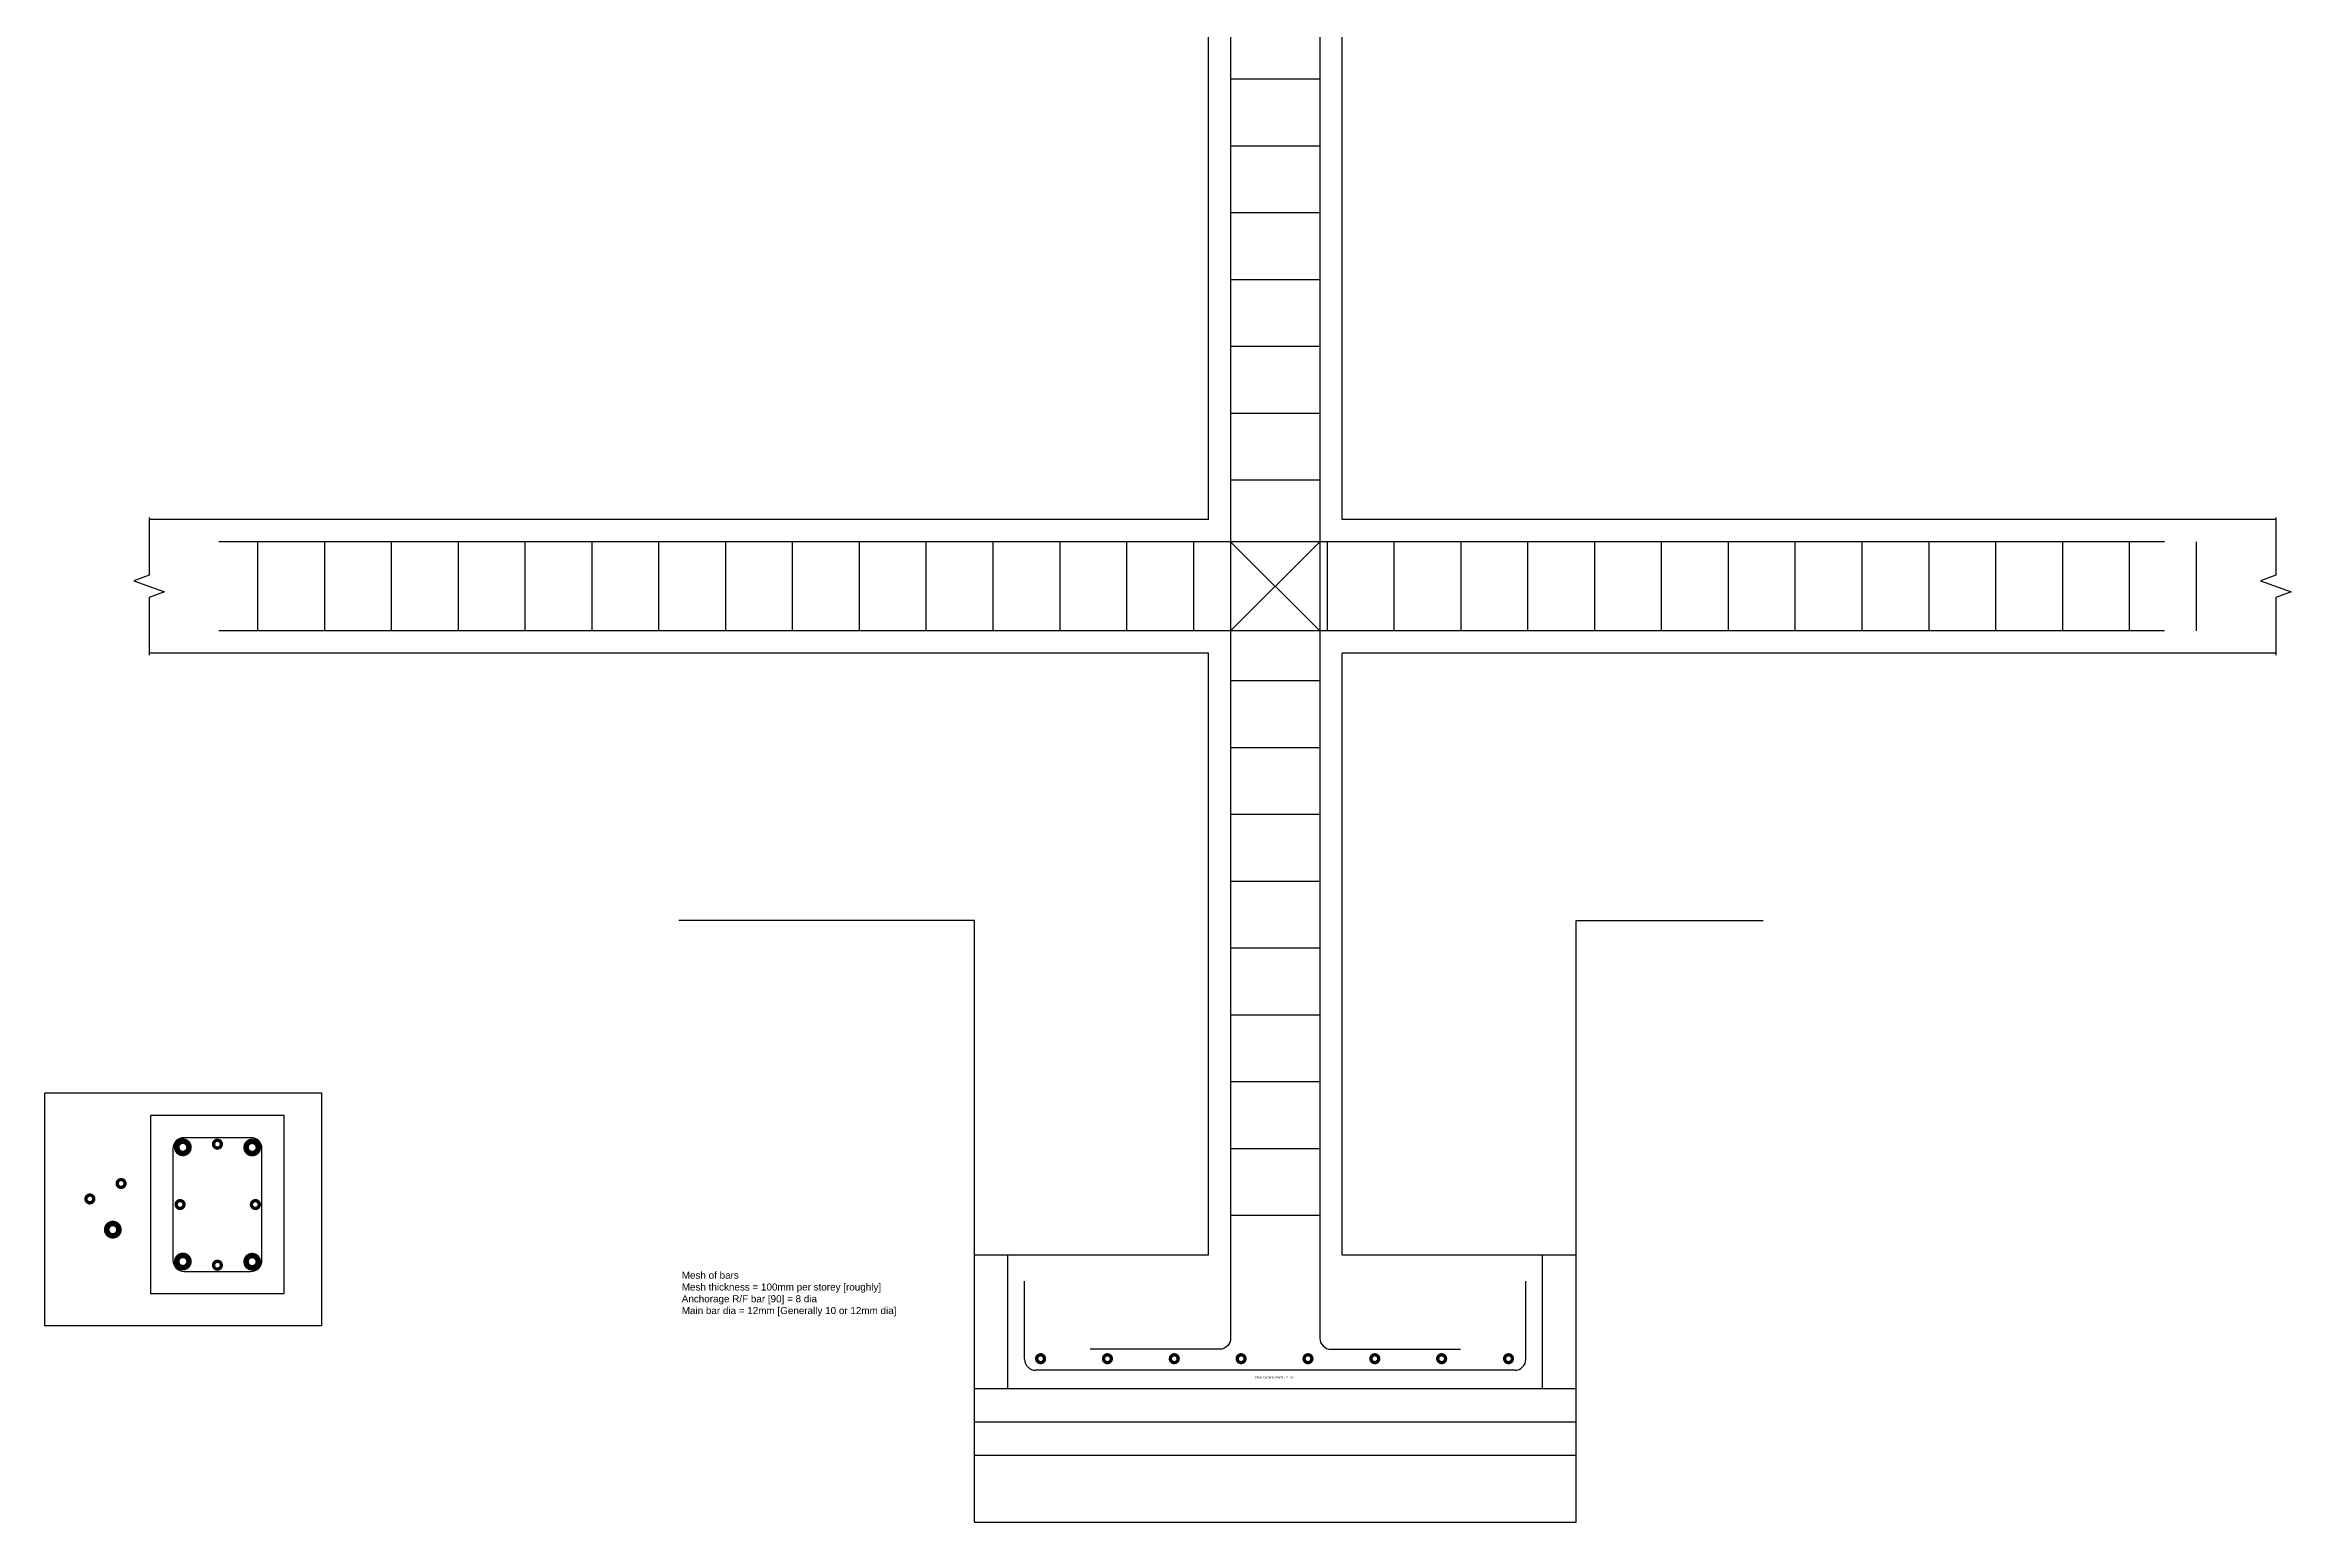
# Model space of a CAD drawing. Header units: inches. Extents: x -8688 to 264, y -379 to 2217.
# Drawn here: x -3916.8 to -3715.2, y 786.3 to 918.9 of the extents above; entities that cross this region are included whole.
import ezdxf

# ---------------------------------------------------------------- set-up
doc = ezdxf.new("R2010")
doc.units = ezdxf.units.IN
doc.header["$MEASUREMENT"] = 0
doc.styles.get("Standard").update_dxf_attribs({"font": 'arial.ttf'})

msp = doc.modelspace()

# ---------------------------------------------------------------- linework, layer by layer
for p, q in [((-3812.3848, 876.2653), (-3812.3848, 990.2653)), ((-3800.3848, 876.2653), (-3800.3848, 990.2653)), ((-3812.3848, 876.2653), (-3907.4459, 876.2653)), ((-3716.5764, 876.2653), (-3800.3848, 876.2653)), ((-3802.3848, 874.2653), (-3810.3848, 866.2653)), ((-3810.3848, 874.2653), (-3802.3848, 866.2653)), ((-3812.3848, 864.2653), (-3907.4459, 864.2653)), ((-3812.3848, 810.2653), (-3812.3848, 864.2653)), ((-3800.3848, 810.2653), (-3800.3848, 864.2653)), ((-3716.5764, 864.2653), (-3800.3848, 864.2653)), ((-3833.3848, 840.2653), (-3859.9057, 840.2653)), ((-3833.3848, 810.2653), (-3833.3848, 840.2653)), ((-3779.3848, 810.2653), (-3779.3848, 840.2653)), ((-3779.3848, 840.2653), (-3762.5943, 840.2653)), ((-3833.3848, 786.2653), (-3833.3848, 810.2653)), ((-3833.3848, 810.2653), (-3812.3848, 810.2653)), ((-3830.3848, 798.2653), (-3830.3848, 810.2653)), ((-3800.3848, 810.2653), (-3779.3848, 810.2653)), ((-3782.3848, 798.2653), (-3782.3848, 810.2653)), ((-3779.3848, 786.2653), (-3779.3848, 810.2653)), ((-3833.3848, 798.2653), (-3779.3848, 798.2653)), ((-3833.3848, 795.2653), (-3779.3848, 795.2653)), ((-3833.3848, 792.2653), (-3779.3848, 792.2653)), ((-3833.3848, 786.2653), (-3779.3848, 786.2653))]:
    msp.add_line(p, q)
at = {"color": 1}
for p, q in [((-3802.3848, 915.782), (-3810.3848, 915.782)), ((-3802.3848, 915.782), (-3810.3848, 915.782)), ((-3802.3848, 909.782), (-3810.3848, 909.782)), ((-3802.3848, 903.782), (-3810.3848, 903.782)), ((-3802.3848, 903.782), (-3810.3848, 903.782)), ((-3802.3848, 897.782), (-3810.3848, 897.782)), ((-3802.3848, 891.782), (-3810.3848, 891.782)), ((-3802.3848, 891.782), (-3810.3848, 891.782)), ((-3802.3848, 885.782), (-3810.3848, 885.782)), ((-3802.3848, 879.782), (-3810.3848, 879.782)), ((-3802.3848, 879.782), (-3810.3848, 879.782)), ((-3897.7314, 874.2653), (-3897.7314, 866.2653)), ((-3891.7314, 874.2653), (-3891.7314, 866.2653)), ((-3885.7314, 874.2653), (-3885.7314, 866.2653)), ((-3879.7314, 874.2653), (-3879.7314, 866.2653)), ((-3873.7314, 874.2653), (-3873.7314, 866.2653)), ((-3867.7314, 874.2653), (-3867.7314, 866.2653)), ((-3861.7314, 874.2653), (-3861.7314, 866.2653)), ((-3855.7314, 874.2653), (-3855.7314, 866.2653)), ((-3849.7314, 874.2653), (-3849.7314, 866.2653)), ((-3843.7314, 874.2653), (-3843.7314, 866.2653)), ((-3837.7314, 874.2653), (-3837.7314, 866.2653)), ((-3831.7314, 874.2653), (-3831.7314, 866.2653)), ((-3825.7314, 874.2653), (-3825.7314, 866.2653)), ((-3819.7314, 874.2653), (-3819.7314, 866.2653)), ((-3813.7314, 874.2653), (-3813.7314, 866.2653)), ((-3801.7314, 874.2653), (-3801.7314, 866.2653)), ((-3795.7314, 874.2653), (-3795.7314, 866.2653)), ((-3789.7314, 874.2653), (-3789.7314, 866.2653)), ((-3783.7314, 874.2653), (-3783.7314, 866.2653)), ((-3777.7314, 874.2653), (-3777.7314, 866.2653)), ((-3771.7314, 874.2653), (-3771.7314, 866.2653)), ((-3765.7314, 874.2653), (-3765.7314, 866.2653)), ((-3759.7314, 874.2653), (-3759.7314, 866.2653)), ((-3753.7314, 874.2653), (-3753.7314, 866.2653)), ((-3747.7314, 874.2653), (-3747.7314, 866.2653)), ((-3741.7314, 874.2653), (-3741.7314, 866.2653)), ((-3735.7314, 874.2653), (-3735.7314, 866.2653)), ((-3729.7314, 874.2653), (-3729.7314, 866.2653)), ((-3723.7314, 874.2653), (-3723.7314, 866.2653)), ((-3802.3848, 861.782), (-3810.3848, 861.782)), ((-3802.3848, 855.782), (-3810.3848, 855.782)), ((-3802.3848, 849.782), (-3810.3848, 849.782)), ((-3802.3848, 843.782), (-3810.3848, 843.782)), ((-3802.3848, 837.782), (-3810.3848, 837.782)), ((-3802.3848, 831.782), (-3810.3848, 831.782)), ((-3802.3848, 825.782), (-3810.3848, 825.782)), ((-3802.3848, 819.782), (-3810.3848, 819.782)), ((-3802.3848, 813.782), (-3810.3848, 813.782)), ((-3828.8848, 800.8948), (-3828.8848, 807.8948)), ((-3783.8848, 800.8948), (-3783.8848, 807.8948)), ((-3784.8848, 799.8948), (-3827.8848, 799.8948))]:
    msp.add_line(p, q, dxfattribs=at)
for points in [[(-3802.3848, 1051.4716), (-3802.3848, 802.782, 0.41421356), (-3801.3848, 801.782), (-3789.7625, 801.782)], [(-3810.3848, 945.782), (-3810.3848, 802.782, -0.41421356), (-3811.3848, 801.782), (-3823.0071, 801.782)]]:
    msp.add_lwpolyline(points, format="xyb", dxfattribs=at)
at = {"linetype": 'Continuous'}
for points in [[(-3907.4459, 876.4453), (-3907.4459, 871.2653), (-3908.8196, 870.7653), (-3906.0721, 869.7653), (-3907.4459, 869.2653), (-3907.4459, 864.0853)], [(-3716.5764, 876.4453), (-3716.5764, 871.2653), (-3717.9501, 870.7653), (-3715.2027, 869.7653), (-3716.5764, 869.2653), (-3716.5764, 864.0853)]]:
    msp.add_lwpolyline(points, dxfattribs=at)
at = {"color": 1}
for points in [[(-3726.5737, 874.2653), (-3810.3848, 874.2653), (-3901.1989, 874.2653)], [(-3726.5737, 866.2653), (-3810.3848, 866.2653), (-3901.1989, 866.2653)]]:
    msp.add_lwpolyline(points, dxfattribs=at)
for points in [[(-3916.8149, 824.8014), (-3891.9859, 824.8014), (-3891.9859, 803.8707), (-3916.8149, 803.8707)], [(-3907.3309, 806.7724), (-3895.3309, 806.7724), (-3895.3309, 822.7724), (-3907.3309, 822.7724)]]:
    msp.add_lwpolyline(points, close=True)
msp.add_lwpolyline([(-3904.3309, 808.7724), (-3898.3309, 808.7724, 0.41421356), (-3897.3309, 809.7724), (-3897.3309, 819.7724, 0.41421356), (-3898.3309, 820.7724), (-3904.3309, 820.7724, 0.41421356), (-3905.3309, 819.7724), (-3905.3309, 809.7724, 0.41421356)], format="xyb", close=True, dxfattribs=at)
at = {"color": 241, "true_color": 0xf7abae, "const_width": 0.5}
for points in [[(-3904.9845, 819.9049, 1), (-3903.8845, 819.9049, 1)], [(-3898.76, 819.8941, 1), (-3897.66, 819.8941, 1)], [(-3911.2706, 812.515, 1), (-3910.1706, 812.515, 1)], [(-3904.9839, 809.6554, 1), (-3903.8839, 809.6554, 1)], [(-3898.7624, 809.6385, 1), (-3897.6624, 809.6385, 1)]]:
    msp.add_lwpolyline(points, format="xyb", close=True, dxfattribs=at)
at = {"color": 31, "true_color": 0xfecc66, "const_width": 0.3}
for points in [[(-3901.6809, 820.1938, 1), (-3900.9809, 820.1938, 1)], [(-3910.3268, 816.6592, 1), (-3909.6268, 816.6592, 1)], [(-3905.0326, 814.7724, 1), (-3904.3326, 814.7724, 1)], [(-3898.2763, 814.7724, 1), (-3897.5763, 814.7724, 1)], [(-3901.6809, 809.3255, 1), (-3900.9809, 809.3255, 1)]]:
    msp.add_lwpolyline(points, format="xyb", close=True, dxfattribs=at)
at = {"color": 1, "const_width": 0.3}
for points in [[(-3913.1317, 815.2724, 1), (-3912.4317, 815.2724, 1)], [(-3827.7957, 800.9321, 1), (-3827.0957, 800.9321, 1)], [(-3821.7957, 800.9321, 1), (-3821.0957, 800.9321, 1)], [(-3815.7957, 800.9321, 1), (-3815.0957, 800.9321, 1)], [(-3809.7957, 800.9321, 1), (-3809.0957, 800.9321, 1)], [(-3803.7957, 800.9321, 1), (-3803.0957, 800.9321, 1)], [(-3797.7957, 800.9321, 1), (-3797.0957, 800.9321, 1)], [(-3791.7957, 800.9321, 1), (-3791.0957, 800.9321, 1)], [(-3785.7957, 800.9321, 1), (-3785.0957, 800.9321, 1)]]:
    msp.add_lwpolyline(points, format="xyb", close=True, dxfattribs=at)
at = {"color": 1}
for centre, start, end in [((-3827.8848, 800.8948), 180, 270), ((-3784.8848, 800.8948), 270, 0)]:
    msp.add_arc(centre, 1, start, end, dxfattribs=at)

# ---------------------------------------------------------------- texts
at = {"attachment_point": 1}
for s, width, gutter_width, insert, char_height in [('Mesh of bars\\PMesh thickness = 100mm per storey [roughly]\\PAnchorage R/F bar [90] = 8 dia\\PMain bar dia = 12mm [Generally 10 or 12mm dia]', 23.429743, 3.1702, (-3859.6533, 808.7443), 0.63404), ('Clear Cover [50mm] = 2 inch', 3.588664, 1, (-3808.2008, 799.3589), 0.2)]:
    msp.add_mtext_dynamic_manual_height_columns(s, width=width, gutter_width=gutter_width, heights=[0], dxfattribs=dict(at, insert=insert, char_height=char_height))

doc.saveas('drawing.dxf')
